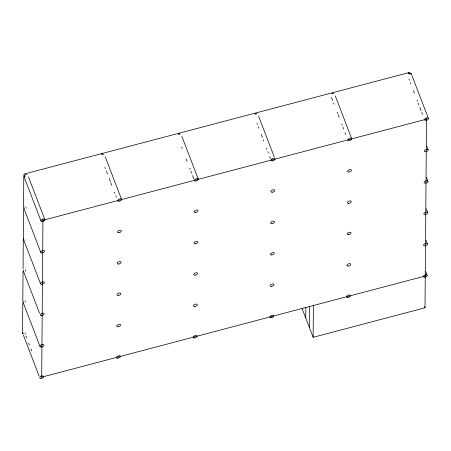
<?xml version="1.0" encoding="UTF-8"?>
<svg xmlns="http://www.w3.org/2000/svg" width="451" height="451" viewBox="0 0 451 451"><rect width="100%" height="100%" fill="white"/><g stroke="black" fill="none" stroke-linecap="round" stroke-linejoin="round"><path stroke-width="0.68" d="M22.561 331.141L22.781 303.264M22.804 300.608L23.035 271.401M23.057 268.745L23.289 239.537M23.3 238.207L23.531 208.999M23.548 206.344L23.785 177.136M425.265 276.012L41.695 377.154L42.941 220.297L42.433 218.983M305.75 318.034L305.834 307.667M309.448 327.663L309.617 306.246M426.009 117.841L426.511 119.154L425.011 307.796L313.146 337.292L313.4 305.513M408.888 72.605L24.343 174.007L23.835 174.903A1.443 0.676 49.8 0 0 23.988 175.309L25.16 176.64M42.941 220.297L426.511 119.154M412.017 75.717L428.416 118.433A2.035 1.071 -21 0 1 425.868 120.389A2.035 1.071 -21 0 1 425.242 118.636A2.035 1.071 -21 0 1 428.416 118.433M408.916 79.01L409.395 80.25M410.342 82.725L410.822 83.959M413.432 90.769L414.384 93.25M417 100.06L417.474 101.295M418.19 103.155L418.9 105.01M419.853 107.49L421.037 110.585M421.753 112.44L422.463 114.3M426.742 146.09L428.168 149.805A2.035 1.071 -21 0 1 425.62 151.761A2.035 1.071 -21 0 1 424.994 150.008A2.035 1.071 -21 0 1 428.168 149.805M426.494 177.463L427.92 181.178A2.035 1.071 -21 0 1 425.372 183.129A2.035 1.071 -21 0 1 424.746 181.381A2.035 1.071 -21 0 1 427.92 181.178M426.246 208.836L427.672 212.551A2.035 1.071 -21 0 1 425.124 214.501A2.035 1.071 -21 0 1 424.498 212.754A2.035 1.071 -21 0 1 427.672 212.551M425.992 240.208L427.418 243.923A2.035 1.071 -21 0 1 424.876 245.874A2.035 1.071 -21 0 1 424.25 244.126A2.035 1.071 -21 0 1 427.418 243.923M425.744 271.581L427.17 275.296A2.035 1.071 -21 0 1 424.628 277.247A2.035 1.071 -21 0 1 424.002 275.499A2.035 1.071 -21 0 1 427.17 275.296M424.509 306.483L425.011 307.796M335.302 95.945L351.701 138.666A2.035 1.071 -21 0 1 349.159 140.616A2.035 1.071 -21 0 1 348.527 138.863A2.035 1.071 -21 0 1 351.701 138.666M331.491 97.382L332.68 100.477M333.633 102.952L334.106 104.192M337.196 112.237L337.669 113.477M338.149 114.717L339.096 117.192M341.711 124.002L342.185 125.243M342.901 127.097L343.611 128.958M345.038 132.667L345.754 134.528M258.586 116.172L274.276 157.033M256.918 123.179L257.391 124.42M258.344 126.894L258.818 128.135M261.191 134.325L262.381 137.42M263.333 139.895L263.807 141.135M266.423 147.945L266.896 149.185M267.849 151.66L268.322 152.9M269.749 156.615L270.465 158.47M302.057 308.399L313.146 337.292M181.877 136.405L198.271 179.12A2.035 1.071 -21 0 1 195.728 181.071A2.035 1.071 -21 0 1 195.103 179.323A2.035 1.071 -21 0 1 198.271 179.12M181.629 147.127L182.103 148.362M186.145 158.887L187.092 161.362M189.708 168.172L190.181 169.413M190.897 171.273L191.607 173.128M192.56 175.602L193.75 178.697M105.162 156.632L121.561 199.348A2.035 1.071 -21 0 1 119.013 201.304A2.035 1.071 -21 0 1 118.387 199.551A2.035 1.071 -21 0 1 121.561 199.348M104.914 167.355L105.387 168.589M106.34 171.07L106.814 172.305M107.05 172.925L107.53 174.165M109.193 178.5L110.377 181.595M110.856 182.83L111.803 185.31M114.419 192.12L114.892 193.355M115.845 195.835L116.319 197.07M28.447 176.86L44.846 219.581A2.035 1.071 -21 0 1 42.298 221.531A2.035 1.071 -21 0 1 41.672 219.778A2.035 1.071 -21 0 1 44.846 219.581M23.92 176.437L41.03 221.013M40.782 252.385L23.672 207.81A2.035 1.071 -21 0 1 23.773 207.161M23.424 239.182L40.534 283.758M39.575 313.276L23.176 270.555A2.035 1.071 -21 0 1 23.277 269.901M22.928 301.928L40.038 346.503M25.842 335.86L26.598 337.827M28.61 343.07L29.366 345.038M30.871 348.967L31.626 350.934M41.193 375.846L41.695 377.154M23.39 335.155L39.074 376.016M408.792 72.774A2.035 0.35 75.2 0 1 409.643 74.144M408.668 73.727A2.035 1.071 -21 0 1 410.895 73.462A2.035 1.071 -21 0 1 411.024 74.759M408.087 73.276A2.035 1.697 0.5 0 1 408.42 73.09M408.781 72.961A2.035 1.697 0.5 0 1 411.43 74.686M23.317 333.909A2.035 1.697 0.5 0 1 22.764 331.818M23.221 333.746A2.035 1.071 -21 0 1 22.781 332.646M25.932 207.06A2.035 0.35 75.2 0 1 26.158 208.187M101.582 153.994A2.035 1.697 0.5 0 1 102.304 153.808M25.944 239.853A2.035 0.35 75.2 0 1 25.949 240.079M178.297 133.767A2.035 1.697 0.5 0 1 179.419 133.575M25.436 269.799A2.035 0.35 75.2 0 1 25.69 271.226M255.351 113.415A2.035 1.697 0.5 0 1 256.134 113.348M25.076 300.778A2.035 0.35 75.2 0 1 25.357 301.956M332.443 93.12A2.035 1.697 0.5 0 1 332.849 93.115M25.03 332.945A2.035 0.35 75.2 0 1 25.194 333.965M24.213 176.775A2.035 1.071 -21 0 1 24.202 175.54M24.754 175.067A2.035 1.071 -21 0 1 26.885 174.492M24.213 208.255A2.035 1.071 -21 0 1 23.965 208.148M23.954 206.913A2.035 1.071 -21 0 1 24.196 206.671M23.717 239.52A2.035 1.071 -21 0 1 23.7 238.286M23.215 302.266A2.035 1.071 -21 0 1 23.204 301.031M101.813 154.642A2.035 1.071 -21 0 1 103.6 154.265M178.179 134.612A2.035 1.071 -21 0 1 180.31 134.037M254.894 114.385A2.035 1.071 -21 0 1 257.025 113.81M331.953 93.955A2.035 1.071 -21 0 1 333.74 93.577M42.05 252.904A2.035 1.071 -21 0 0 44.598 250.953A2.035 1.071 -21 0 0 41.424 251.151A2.035 1.071 -21 0 0 42.05 252.904M41.802 284.277A2.035 1.071 -21 0 0 44.345 282.32A2.035 1.071 -21 0 0 41.176 282.523A2.035 1.071 -21 0 0 41.802 284.277M41.554 315.649A2.035 1.071 -21 0 0 44.097 313.693A2.035 1.071 -21 0 0 40.923 313.896A2.035 1.071 -21 0 0 41.554 315.649M41.306 347.022A2.035 1.071 -21 0 0 43.848 345.066A2.035 1.071 -21 0 0 40.675 345.269A2.035 1.071 -21 0 0 41.306 347.022M41.052 378.389A2.035 1.071 -21 0 0 43.6 376.438A2.035 1.071 -21 0 0 40.427 376.641A2.035 1.071 -21 0 0 41.052 378.389M118.765 232.677A2.035 1.071 -21 0 0 121.308 230.72A2.035 1.071 -21 0 0 118.139 230.923A2.035 1.071 -21 0 0 118.765 232.677M118.517 264.044A2.035 1.071 -21 0 0 121.06 262.093A2.035 1.071 -21 0 0 117.891 262.296A2.035 1.071 -21 0 0 118.517 264.044M118.269 295.416A2.035 1.071 -21 0 0 120.812 293.466A2.035 1.071 -21 0 0 117.638 293.669A2.035 1.071 -21 0 0 118.269 295.416M118.015 326.789A2.035 1.071 -21 0 0 120.564 324.838A2.035 1.071 -21 0 0 117.39 325.041A2.035 1.071 -21 0 0 118.015 326.789M117.767 358.162A2.035 1.071 -21 0 0 120.316 356.211A2.035 1.071 -21 0 0 117.142 356.414A2.035 1.071 -21 0 0 117.767 358.162M195.48 212.444A2.035 1.071 -21 0 0 198.023 210.493A2.035 1.071 -21 0 0 194.855 210.696A2.035 1.071 -21 0 0 195.48 212.444M195.232 243.816A2.035 1.071 -21 0 0 197.775 241.866A2.035 1.071 -21 0 0 194.601 242.069A2.035 1.071 -21 0 0 195.232 243.816M194.979 275.189A2.035 1.071 -21 0 0 197.527 273.238A2.035 1.071 -21 0 0 194.353 273.441A2.035 1.071 -21 0 0 194.979 275.189M194.731 306.562A2.035 1.071 -21 0 0 197.279 304.611A2.035 1.071 -21 0 0 194.105 304.808A2.035 1.071 -21 0 0 194.731 306.562M194.482 337.934A2.035 1.071 -21 0 0 197.031 335.984A2.035 1.071 -21 0 0 193.857 336.181A2.035 1.071 -21 0 0 194.482 337.934M272.443 160.844A2.035 1.071 -21 0 0 274.986 158.893A2.035 1.071 -21 0 0 271.818 159.096A2.035 1.071 -21 0 0 272.443 160.844M272.195 192.216A2.035 1.071 -21 0 0 274.738 190.266A2.035 1.071 -21 0 0 271.564 190.469A2.035 1.071 -21 0 0 272.195 192.216M271.942 223.589A2.035 1.071 -21 0 0 274.49 221.638A2.035 1.071 -21 0 0 271.316 221.836A2.035 1.071 -21 0 0 271.942 223.589M271.694 254.962A2.035 1.071 -21 0 0 274.242 253.011A2.035 1.071 -21 0 0 271.068 253.208A2.035 1.071 -21 0 0 271.694 254.962M271.446 286.334A2.035 1.071 -21 0 0 273.994 284.378A2.035 1.071 -21 0 0 270.82 284.581A2.035 1.071 -21 0 0 271.446 286.334M271.198 317.707A2.035 1.071 -21 0 0 273.746 315.751A2.035 1.071 -21 0 0 270.572 315.954A2.035 1.071 -21 0 0 271.198 317.707M348.905 171.989A2.035 1.071 -21 0 0 351.453 170.038A2.035 1.071 -21 0 0 348.279 170.236A2.035 1.071 -21 0 0 348.905 171.989M348.657 203.362A2.035 1.071 -21 0 0 351.205 201.405A2.035 1.071 -21 0 0 348.031 201.608A2.035 1.071 -21 0 0 348.657 203.362M348.409 234.734A2.035 1.071 -21 0 0 350.957 232.778A2.035 1.071 -21 0 0 347.783 232.981A2.035 1.071 -21 0 0 348.409 234.734M348.161 266.101A2.035 1.071 -21 0 0 350.709 264.151A2.035 1.071 -21 0 0 347.535 264.354A2.035 1.071 -21 0 0 348.161 266.101M347.913 297.474A2.035 1.071 -21 0 0 350.455 295.523A2.035 1.071 -21 0 0 347.287 295.726A2.035 1.071 -21 0 0 347.913 297.474"/></g></svg>
